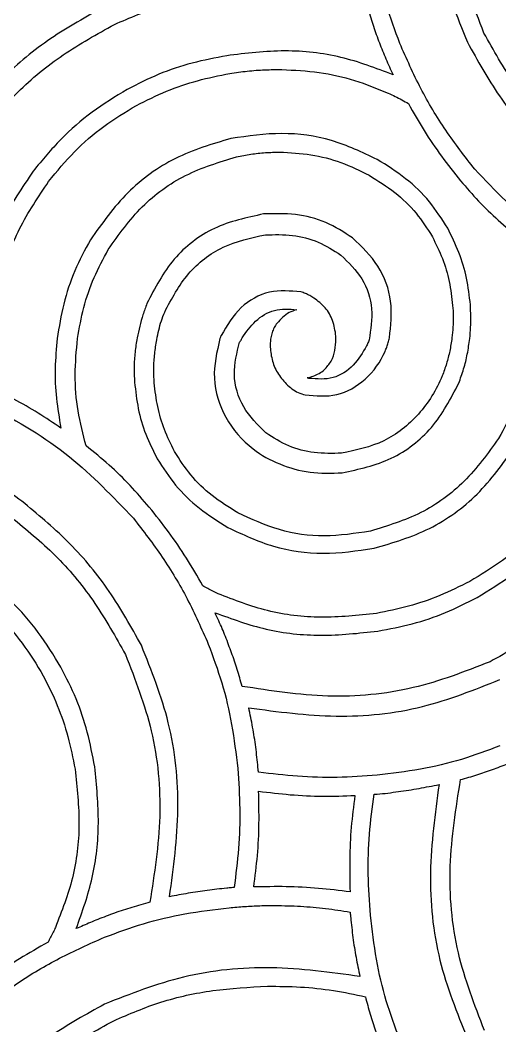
# Model space of a CAD drawing. Extents: x 0 to 371, y 0 to 260.
# Drawn here: x 280.58 to 301.25, y 122.12 to 165.5 of the extents above; entities that cross this region are included whole.
import ezdxf

# ---------------------------------------------------------------- set-up
doc = ezdxf.new("R2010")
doc.units = 0
doc.layers.add('Layer_1', color=7, linetype='CONTINUOUS')

msp = doc.modelspace()

# ---------------------------------------------------------------- linework, layer by layer
at = {"layer": 'Layer_1', "color": 7}
for points in [[(291.864358, 163.366463)], [(291.767706, 159.803888)], [(298.634993, 132.529585)], [(290.856666, 132.238647)], [(291.574957, 127.311298)], [(291.237005, 123.829858)]]:
    msp.add_lwpolyline(points, close=True, dxfattribs=at)
for points in [[(294.19031, 151.738748), (294.19031, 151.871039)], [(295.830515, 132.106355), (295.962807, 132.106355)]]:
    msp.add_lwpolyline(points, dxfattribs=at)
for points, knots in [([(300.566663, 164.941043), (300.138636, 166.043731), (299.257328, 168.314167), (298.937134, 172.044263), (299.335118, 174.520783), (299.534682, 175.762605)], [0, 0, 0, 0, 3.536436, 7.281531, 11.048228, 11.048228, 11.048228, 11.048228]), ([(298.634993, 175.498021), (298.45997, 174.235896), (298.111356, 171.721965), (298.49068, 167.950695), (299.406561, 165.659662), (299.8525, 164.544168)], [0, 0, 0, 0, 3.816467, 7.60173, 11.193644, 11.193644, 11.193644, 11.193644]), ([(296.942083, 164.491458), (296.736312, 165.045939), (296.3168, 166.17638), (295.898133, 167.980108), (295.748361, 169.226275), (295.671871, 169.862706)], [0, 0, 0, 0, 1.773057, 3.614801, 5.537177, 5.537177, 5.537177, 5.537177]), ([(284.638958, 165.311563), (285.309578, 165.598605), (286.684237, 166.186995), (288.928429, 166.670408), (290.478108, 166.755267), (291.26386, 166.798294)], [0, 0, 0, 0, 2.184858, 4.478597, 6.837865, 6.837865, 6.837865, 6.837865]), ([(295.486875, 166.343541), (295.551699, 166.092571), (295.679838, 165.596471), (295.918814, 164.872046), (296.107384, 164.405751), (296.201038, 164.174164)], [0, 0, 0, 0, 0.777492, 1.536894, 2.286195, 2.286195, 2.286195, 2.286195]), ([(284.215201, 166.078958), (283.429584, 165.641996), (281.870197, 164.774662), (279.798403, 163.076267), (278.666652, 161.724557), (278.103432, 161.051875)], [0, 0, 0, 0, 2.693788, 5.346954, 7.975332, 7.975332, 7.975332, 7.975332]), ([(278.818125, 160.522708), (279.350632, 161.162872), (280.424483, 162.453822), (282.40622, 164.061589), (283.891638, 164.893184), (284.638958, 165.311563)], [0, 0, 0, 0, 2.494016, 5.029417, 7.596492, 7.596492, 7.596492, 7.596492]), ([(305.355515, 159.12021), (304.716026, 159.657335), (303.429632, 160.737814), (301.816112, 162.713237), (300.984842, 164.195417), (300.566663, 164.941043)], [0, 0, 0, 0, 2.501839, 5.032693, 7.594724, 7.594724, 7.594724, 7.594724]), ([(300.169788, 159.0675), (299.744376, 159.618343), (298.890225, 160.724337), (297.804764, 162.543064), (297.231428, 163.837963), (296.942083, 164.491458)], [0, 0, 0, 0, 2.086878, 4.190078, 6.332926, 6.332926, 6.332926, 6.332926]), ([(299.8525, 164.544168), (300.291479, 163.756626), (301.162874, 162.193321), (302.861106, 160.121487), (304.210995, 158.99188), (304.879583, 158.432396)], [0, 0, 0, 0, 2.701851, 5.363294, 7.97507, 7.97507, 7.97507, 7.97507]), ([(296.650618, 163.142186), (295.910731, 163.423313), (294.41241, 163.992615), (291.955919, 164.26229), (290.315864, 164.063529), (289.480516, 163.962291)], [0, 0, 0, 0, 2.368097, 4.795562, 7.315455, 7.315455, 7.315455, 7.315455]), ([(296.201038, 164.174164), (296.246966, 164.059181), (296.339391, 163.827793), (296.49259, 163.485132), (296.59783, 163.256745), (296.650618, 163.142186)], [0, 0, 0, 0, 0.371412, 0.747419, 1.125837, 1.125837, 1.125837, 1.125837]), ([(289.480516, 163.962291), (288.982156, 163.867183), (287.987898, 163.677437), (286.543369, 163.195382), (285.643993, 162.736458), (285.194477, 162.507083)], [0, 0, 0, 0, 1.521204, 3.034896, 4.547432, 4.547432, 4.547432, 4.547432]), ([(285.591352, 161.819269), (286.018736, 162.032373), (286.869413, 162.456541), (288.222091, 162.914693), (289.149245, 163.101497), (289.612807, 163.194896)], [0, 0, 0, 0, 1.431633, 2.849559, 4.267394, 4.267394, 4.267394, 4.267394]), ([(289.612807, 163.194896), (289.865054, 163.231702), (290.365787, 163.304763), (291.117964, 163.362538), (291.616723, 163.365161), (291.864358, 163.366463)], [0, 0, 0, 0, 0.764627, 1.517858, 2.260628, 2.260628, 2.260628, 2.260628]), ([(291.864358, 163.366463), (292.397933, 163.338588), (293.453951, 163.28342), (295.000445, 162.944106), (295.961626, 162.546179), (296.439269, 162.348436)], [0, 0, 0, 0, 1.601435, 3.169465, 4.718372, 4.718372, 4.718372, 4.718372]), ([(285.194477, 162.507083), (284.681881, 162.195738), (283.658501, 161.574151), (282.296024, 160.380682), (281.530906, 159.453954), (281.146141, 158.987918)], [0, 0, 0, 0, 1.797008, 3.587658, 5.399077, 5.399077, 5.399077, 5.399077]), ([(296.439269, 162.348436), (296.540874, 162.303112), (296.74086, 162.213903), (297.027936, 162.055844), (297.217087, 161.950991), (297.312076, 161.898335)], [0, 0, 0, 0, 0.333613, 0.65664, 0.982504, 0.982504, 0.982504, 0.982504]), ([(281.807599, 158.538333), (282.165518, 158.976098), (282.876131, 159.845239), (284.157264, 160.950184), (285.112525, 161.529091), (285.591352, 161.819269)], [0, 0, 0, 0, 1.694337, 3.363945, 5.041935, 5.041935, 5.041935, 5.041935]), ([(297.312076, 161.898335), (297.532291, 161.506976), (297.972046, 160.725457), (298.729026, 159.614536), (299.284036, 158.914212), (299.561035, 158.564688)], [0, 0, 0, 0, 1.34675, 2.689374, 4.027112, 4.027112, 4.027112, 4.027112]), ([(295.962807, 159.49073), (295.318933, 159.79449), (294.023285, 160.405739), (291.838656, 160.707229), (290.396152, 160.496882), (289.666041, 160.390416)], [0, 0, 0, 0, 2.127628, 4.281359, 6.488658, 6.488658, 6.488658, 6.488658]), ([(289.666041, 160.390416), (288.848923, 160.148347), (287.220759, 159.666008), (285.104083, 158.125992), (284.11035, 156.73128), (283.606977, 156.024791)], [0, 0, 0, 0, 2.544261, 5.069618, 7.661991, 7.661991, 7.661991, 7.661991]), ([(289.903743, 159.596666), (290.110348, 159.638656), (290.521518, 159.72222), (291.145196, 159.79145), (291.560805, 159.799754), (291.767706, 159.803888)], [0, 0, 0, 0, 0.632296, 1.258351, 1.878988, 1.878988, 1.878988, 1.878988]), ([(291.767706, 159.803888), (292.217546, 159.780398), (293.112838, 159.733647), (294.422092, 159.395878), (295.220531, 159.000377), (295.619166, 158.802916)], [0, 0, 0, 0, 1.349392, 2.685621, 4.017948, 4.017948, 4.017948, 4.017948]), ([(284.374375, 155.601561), (284.831411, 156.243774), (285.736118, 157.515041), (287.668151, 158.920695), (289.15571, 159.370485), (289.903743, 159.596666)], [0, 0, 0, 0, 2.355361, 4.662461, 6.996095, 6.996095, 6.996095, 6.996095]), ([(299.005515, 156.527603), (298.756726, 156.915947), (298.250282, 157.706473), (297.20705, 158.710409), (296.382812, 159.227326), (295.962807, 159.49073)], [0, 0, 0, 0, 1.380369, 2.809918, 4.295238, 4.295238, 4.295238, 4.295238]), ([(281.146141, 158.987918), (280.667449, 158.274465), (279.704344, 156.839029), (278.792624, 154.367997), (278.545593, 152.636599), (278.42125, 151.765103)], [0, 0, 0, 0, 2.571335, 5.173414, 7.810579, 7.810579, 7.810579, 7.810579]), ([(295.619166, 158.802916), (295.996959, 158.567546), (296.737319, 158.106293), (297.672677, 157.210016), (298.12333, 156.503251), (298.344057, 156.157083)], [0, 0, 0, 0, 1.333599, 2.613451, 3.842094, 3.842094, 3.842094, 3.842094]), ([(310.382599, 152.691145), (309.022098, 153.173176), (306.38841, 154.106303), (302.869435, 156.241834), (301.052054, 158.14405), (300.169788, 159.0675)], [0, 0, 0, 0, 4.325799, 8.373984, 12.193381, 12.193381, 12.193381, 12.193381]), ([(279.267705, 151.791458), (279.386532, 152.607545), (279.621981, 154.224582), (280.466617, 156.533501), (281.362378, 157.872706), (281.807599, 158.538333)], [0, 0, 0, 0, 2.47089, 4.895948, 7.292381, 7.292381, 7.292381, 7.292381]), ([(299.561035, 158.564688), (299.815591, 158.269478), (300.327915, 157.675335), (301.180214, 156.846637), (301.792312, 156.335604), (302.101458, 156.077502)], [0, 0, 0, 0, 1.169027, 2.352798, 3.56077, 3.56077, 3.56077, 3.56077]), ([(291.068016, 157.135835), (290.343772, 156.979392), (288.903222, 156.66822), (287.071738, 155.265124), (286.387952, 153.943661), (286.040932, 153.273021)], [0, 0, 0, 0, 2.205182, 4.386198, 6.633616, 6.633616, 6.633616, 6.633616]), ([(294.904474, 156.104373), (294.530714, 156.346377), (293.778837, 156.833208), (292.441065, 157.174787), (291.529918, 157.148939), (291.068016, 157.135835)], [0, 0, 0, 0, 1.329544, 2.674592, 4.057536, 4.057536, 4.057536, 4.057536]), ([(286.80833, 152.902502), (287.111305, 153.478628), (287.709235, 154.615628), (289.279607, 155.838392), (290.52408, 156.103724), (291.147602, 156.236664)], [0, 0, 0, 0, 1.939422, 3.827498, 5.723387, 5.723387, 5.723387, 5.723387]), ([(291.147602, 156.236664), (291.539463, 156.246097), (292.312121, 156.264697), (293.445256, 155.975561), (294.08422, 155.566538), (294.40166, 155.363333)], [0, 0, 0, 0, 1.173203, 2.313282, 3.438883, 3.438883, 3.438883, 3.438883]), ([(299.984791, 153.220311), (299.941035, 153.604178), (299.8537, 154.370347), (299.516285, 155.485818), (299.176251, 156.179365), (299.005515, 156.527603)], [0, 0, 0, 0, 1.157469, 2.310221, 3.472748, 3.472748, 3.472748, 3.472748]), ([(283.606977, 156.024791), (283.370582, 155.582336), (282.89749, 154.696863), (282.420487, 153.257273), (282.259053, 152.263374), (282.178121, 151.765103)], [0, 0, 0, 0, 1.503159, 3.008233, 4.521331, 4.521331, 4.521331, 4.521331]), ([(296.491974, 151.791458), (296.550293, 152.318558), (296.668051, 153.382884), (296.09252, 154.967645), (295.303195, 155.722875), (294.904474, 156.104373)], [0, 0, 0, 0, 1.577662, 3.185635, 4.827022, 4.827022, 4.827022, 4.827022]), ([(298.344057, 156.157083), (298.497233, 155.846121), (298.801965, 155.227482), (299.097862, 154.226617), (299.177348, 153.539925), (299.217394, 153.193956)], [0, 0, 0, 0, 1.038791, 2.066606, 3.110242, 3.110242, 3.110242, 3.110242]), ([(283.051458, 151.765103), (283.130826, 152.212888), (283.289529, 153.108283), (283.732669, 154.40298), (284.160825, 155.202691), (284.374375, 155.601561)], [0, 0, 0, 0, 1.363155, 2.725773, 4.081693, 4.081693, 4.081693, 4.081693]), ([(294.40166, 155.363333), (294.73057, 155.042716), (295.387634, 154.402221), (295.837061, 153.049824), (295.691271, 152.154626), (295.619166, 151.711877)], [0, 0, 0, 0, 1.365556, 2.727968, 4.061174, 4.061174, 4.061174, 4.061174]), ([(292.681868, 153.775833), (292.223864, 153.815978), (291.296635, 153.897252), (289.982875, 153.158371), (289.494087, 152.326129), (289.242285, 151.897395)], [0, 0, 0, 0, 1.356337, 2.745907, 4.222353, 4.222353, 4.222353, 4.222353]), ([(293.237916, 153.51125), (293.180638, 153.546844), (293.063235, 153.619801), (292.877527, 153.71029), (292.746119, 153.75431), (292.681868, 153.775833)], [0, 0, 0, 0, 0.202268, 0.414583, 0.617713, 0.617713, 0.617713, 0.617713]), ([(286.040932, 153.273021), (285.98261, 153.112372), (285.865693, 152.790327), (285.729076, 152.294155), (285.654826, 151.959013), (285.617705, 151.791458)], [0, 0, 0, 0, 0.512559, 1.027501, 1.54235, 1.54235, 1.54235, 1.54235]), ([(294.19031, 151.871039), (294.155387, 152.096923), (294.087609, 152.535317), (293.751508, 153.121881), (293.40885, 153.38166), (293.237916, 153.51125)], [0, 0, 0, 0, 0.68232, 1.32424, 1.963212, 1.963212, 1.963212, 1.963212]), ([(299.217394, 153.193956), (299.229878, 153.035617), (299.254675, 152.721104), (299.238718, 152.251964), (299.206819, 151.94385), (299.191041, 151.791458)], [0, 0, 0, 0, 0.476174, 0.945835, 1.405453, 1.405453, 1.405453, 1.405453]), ([(299.95791, 151.765103), (299.972127, 151.924057), (300.000697, 152.243475), (300.00553, 152.729587), (299.991761, 153.055406), (299.984791, 153.220311)], [0, 0, 0, 0, 0.478614, 0.961775, 1.45692, 1.45692, 1.45692, 1.45692]), ([(286.46416, 151.711877), (286.492247, 151.850402), (286.547665, 152.123722), (286.658614, 152.523226), (286.758734, 152.776862), (286.80833, 152.902502)], [0, 0, 0, 0, 0.424009, 0.836601, 1.241602, 1.241602, 1.241602, 1.241602]), ([(290.141974, 151.791458), (290.320742, 152.045568), (290.678898, 152.55467), (291.529415, 153.075624), (292.17157, 153.031029), (292.496871, 153.008438)], [0, 0, 0, 0, 0.929904, 1.863036, 2.821041, 2.821041, 2.821041, 2.821041]), ([(292.496871, 153.008438), (292.385743, 152.971645), (292.163405, 152.898031), (291.879701, 152.686658), (291.726518, 152.512889), (291.650416, 152.426561)], [0, 0, 0, 0, 0.349321, 0.698902, 1.044036, 1.044036, 1.044036, 1.044036]), ([(291.650416, 152.426561), (291.608157, 152.362985), (291.523282, 152.235299), (291.427141, 152.022101), (291.399682, 151.868782), (291.385833, 151.791458)], [0, 0, 0, 0, 0.228959, 0.459846, 0.694772, 0.694772, 0.694772, 0.694772]), ([(289.242285, 151.897395), (289.235049, 151.886265), (289.21901, 151.861593), (289.21017, 151.813986), (289.196765, 151.782162), (289.18958, 151.765103)], [0, 0, 0, 0, 0.039475, 0.087503, 0.142996, 0.142996, 0.142996, 0.142996]), ([(282.178121, 151.765103), (282.139347, 151.337675), (282.061503, 150.479568), (282.114723, 149.181668), (282.262718, 148.328942), (282.336766, 147.902289)], [0, 0, 0, 0, 1.28672, 2.583227, 3.881496, 3.881496, 3.881496, 3.881496]), ([(283.421451, 147.134895), (283.292706, 147.635994), (283.034568, 148.640718), (282.908502, 150.205123), (283.003707, 151.244025), (283.051458, 151.765103)], [0, 0, 0, 0, 1.550432, 3.108674, 4.676707, 4.676707, 4.676707, 4.676707]), ([(285.617705, 151.791458), (285.585986, 151.586092), (285.521896, 151.171141), (285.479721, 150.533577), (285.500992, 150.104164), (285.511766, 149.886664)], [0, 0, 0, 0, 0.623306, 1.259418, 1.912297, 1.912297, 1.912297, 1.912297]), ([(286.35875, 149.859793), (286.347937, 150.068821), (286.326498, 150.483268), (286.369257, 151.103229), (286.432544, 151.50911), (286.46416, 151.711877)], [0, 0, 0, 0, 0.62747, 1.244105, 1.859682, 1.859682, 1.859682, 1.859682]), ([(289.18958, 151.765103), (289.05656, 151.193358), (288.788942, 150.043075), (289.352603, 148.290206), (290.437014, 147.023509), (291.759414, 146.303426), (293.077628, 145.932809), (293.991737, 145.957908), (294.454894, 145.970625)], [0, 0, 0, 0, 1.733689, 3.487973, 5.285129, 6.608929, 7.955556, 9.338628, 9.338628, 9.338628, 9.338628]), ([(291.173955, 147.690416), (290.819305, 148.040432), (290.116282, 148.734267), (289.68366, 150.208899), (289.919804, 151.14547), (290.036035, 151.606456)], [0, 0, 0, 0, 1.480056, 2.933913, 4.343137, 4.343137, 4.343137, 4.343137]), ([(290.036035, 151.606456), (290.052009, 151.625767), (290.083685, 151.664059), (290.113399, 151.729465), (290.132812, 151.771582), (290.141974, 151.791458)], [0, 0, 0, 0, 0.074841, 0.148402, 0.214137, 0.214137, 0.214137, 0.214137]), ([(291.385833, 151.791458), (291.378674, 151.756319), (291.364454, 151.686516), (291.359401, 151.579975), (291.356347, 151.304939), (291.413795, 150.85916), (291.637329, 150.272918), (291.910866, 149.962102), (292.047291, 149.807083)], [0, 0, 0, 0, 0.107425, 0.213395, 0.31918, 0.932818, 1.551141, 2.166368, 2.166368, 2.166368, 2.166368]), ([(292.867394, 149.330627), (293.327458, 149.289674), (294.2589, 149.206763), (295.540168, 149.959313), (296.155625, 150.811322), (296.380873, 151.395458), (296.440563, 151.590397), (296.474569, 151.72339), (296.491974, 151.791458)], [0, 0, 0, 0, 1.356338, 2.746027, 4.222582, 4.42197, 4.623, 4.833767, 4.833767, 4.833767, 4.833767]), ([(295.513227, 151.447293), (295.341124, 151.156272), (294.994976, 150.570948), (294.081654, 149.962114), (293.379831, 150.017427), (293.026038, 150.045311)], [0, 0, 0, 0, 1.010992, 2.033384, 3.072709, 3.072709, 3.072709, 3.072709]), ([(293.687496, 150.415831), (293.795555, 150.535839), (294.013434, 150.77781), (294.162554, 151.252891), (294.181065, 151.57691), (294.19031, 151.738748)], [0, 0, 0, 0, 0.479683, 0.967183, 1.45365, 1.45365, 1.45365, 1.45365]), ([(299.191041, 151.791458), (299.161512, 151.602053), (299.103193, 151.227985), (298.960441, 150.679346), (298.625622, 149.713851), (297.839397, 148.448713), (296.303137, 147.212716), (295.054274, 146.949145), (294.428541, 146.817085)], [0, 0, 0, 0, 0.574785, 1.135175, 1.697976, 3.637325, 5.5252, 7.420958, 7.420958, 7.420958, 7.420958]), ([(295.619166, 151.711877), (295.608364, 151.683005), (295.585864, 151.622865), (295.546529, 151.536305), (295.524029, 151.476165), (295.513227, 151.447293)], [0, 0, 0, 0, 0.092457, 0.192584, 0.285041, 0.285041, 0.285041, 0.285041]), ([(299.481977, 149.833438), (299.556149, 150.038388), (299.705362, 150.450693), (299.864597, 151.097861), (299.926523, 151.540671), (299.95791, 151.765103)], [0, 0, 0, 0, 0.65359, 1.31485, 1.994439, 1.994439, 1.994439, 1.994439]), ([(302.57739, 151.738748), (302.510467, 151.238122), (302.376639, 150.237003), (301.911491, 148.787062), (301.438105, 147.896698), (301.201769, 147.452188)], [0, 0, 0, 0, 1.513457, 3.026512, 4.535004, 4.535004, 4.535004, 4.535004]), ([(275.24625, 150.38896), (276.60675, 149.906929), (279.240439, 148.973801), (282.759414, 146.83827), (284.576795, 144.936055), (285.459061, 144.012605)], [0, 0, 0, 0, 4.325799, 8.373984, 12.193381, 12.193381, 12.193381, 12.193381]), ([(292.946451, 150.071666), (293.034717, 150.092979), (293.212185, 150.13583), (293.466841, 150.247074), (293.613699, 150.359391), (293.687496, 150.415831)], [0, 0, 0, 0, 0.272259, 0.547406, 0.82533, 0.82533, 0.82533, 0.82533]), ([(282.336766, 147.902289), (282.010535, 148.120231), (281.350168, 148.561397), (280.306688, 149.160662), (279.580795, 149.520045), (279.215, 149.701147)], [0, 0, 0, 0, 1.176781, 2.382078, 3.606441, 3.606441, 3.606441, 3.606441]), ([(285.511766, 149.886664), (285.553862, 149.503), (285.637853, 148.737515), (285.965291, 147.617425), (286.314968, 146.927016), (286.491041, 146.579373)], [0, 0, 0, 0, 1.156642, 2.307722, 3.475186, 3.475186, 3.475186, 3.475186]), ([(287.231557, 146.896666), (287.078415, 147.207626), (286.77375, 147.826256), (286.478178, 148.827164), (286.398762, 149.51383), (286.35875, 149.859793)], [0, 0, 0, 0, 1.038733, 2.066477, 3.110093, 3.110093, 3.110093, 3.110093]), ([(292.047291, 149.807083), (292.127488, 149.733526), (292.285042, 149.589015), (292.563293, 149.424304), (292.765554, 149.361998), (292.867394, 149.330627)], [0, 0, 0, 0, 0.326004, 0.640466, 0.959372, 0.959372, 0.959372, 0.959372]), ([(293.026038, 150.045311), (293.017004, 150.04705), (292.998258, 150.050658), (292.974231, 150.066319), (292.955485, 150.069928), (292.946451, 150.071666)], [0, 0, 0, 0, 0.02738, 0.056815, 0.084195, 0.084195, 0.084195, 0.084195]), ([(294.454894, 145.970625), (295.179398, 146.129031), (296.621097, 146.444244), (298.44584, 147.851524), (299.133858, 149.16756), (299.481977, 149.833438)], [0, 0, 0, 0, 2.206856, 4.391448, 6.628866, 6.628866, 6.628866, 6.628866]), ([(294.428541, 146.817085), (294.036636, 146.807657), (293.263852, 146.789065), (292.130533, 147.078158), (291.491441, 147.487209), (291.173955, 147.690416)], [0, 0, 0, 0, 1.173341, 2.313665, 3.439385, 3.439385, 3.439385, 3.439385]), ([(286.146871, 144.489061), (285.87433, 144.803771), (285.325148, 145.437925), (284.418227, 146.32802), (283.755576, 146.864426), (283.421451, 147.134895)], [0, 0, 0, 0, 1.248723, 2.516232, 3.805337, 3.805337, 3.805337, 3.805337]), ([(301.201769, 147.452188), (300.738097, 146.810459), (299.822349, 145.543048), (297.894936, 144.136852), (296.413949, 143.683996), (295.671871, 143.457083)], [0, 0, 0, 0, 2.366487, 4.673793, 6.990996, 6.990996, 6.990996, 6.990996]), ([(295.830515, 142.716043), (296.647633, 142.958113), (298.275798, 143.440452), (300.392474, 144.980468), (301.386207, 146.37518), (301.88958, 147.081668)], [0, 0, 0, 0, 2.544261, 5.069618, 7.661991, 7.661991, 7.661991, 7.661991]), ([(280.775618, 144.647708), (280.430651, 144.904169), (279.735077, 145.421283), (278.598394, 146.082855), (277.794986, 146.447792), (277.389269, 146.632083)], [0, 0, 0, 0, 1.288887, 2.598849, 3.93525, 3.93525, 3.93525, 3.93525]), ([(289.956977, 144.250833), (289.579147, 144.48621), (288.838692, 144.947491), (287.903082, 145.843685), (287.452326, 146.550492), (287.231557, 146.896666)], [0, 0, 0, 0, 1.333713, 2.613748, 3.842469, 3.842469, 3.842469, 3.842469]), ([(286.491041, 146.579373), (286.739837, 146.190991), (287.246302, 145.400373), (288.289456, 144.396183), (289.113738, 143.879172), (289.53375, 143.61573)], [0, 0, 0, 0, 1.380479, 2.810201, 4.295596, 4.295596, 4.295596, 4.295596]), ([(285.802701, 138.535936), (285.363722, 139.323478), (284.492327, 140.886783), (282.794094, 142.958618), (281.444205, 144.088224), (280.775618, 144.647708)], [0, 0, 0, 0, 2.701851, 5.363294, 7.97507, 7.97507, 7.97507, 7.97507]), ([(288.448535, 141.102188), (288.219739, 141.502046), (287.764092, 142.298365), (286.989503, 143.426661), (286.426288, 144.13677), (286.146871, 144.489061)], [0, 0, 0, 0, 1.381656, 2.751576, 4.100342, 4.100342, 4.100342, 4.100342]), ([(303.741663, 144.568127), (303.38375, 144.130398), (302.673163, 143.261345), (301.391952, 142.156662), (300.436729, 141.577846), (299.95791, 141.287706)], [0, 0, 0, 0, 1.694236, 3.363681, 5.041599, 5.041599, 5.041599, 5.041599]), ([(295.671871, 143.457083), (295.011553, 143.355874), (293.705706, 143.155722), (291.723174, 143.427632), (290.543955, 143.977251), (289.956977, 144.250833)], [0, 0, 0, 0, 1.997914, 3.951078, 5.88688, 5.88688, 5.88688, 5.88688]), ([(300.275727, 140.599377), (300.788285, 140.910715), (301.811564, 141.532276), (303.173795, 142.725825), (303.938811, 143.652513), (304.323535, 144.118541)], [0, 0, 0, 0, 1.796893, 3.587351, 5.398679, 5.398679, 5.398679, 5.398679]), ([(280.326038, 143.959895), (280.966202, 143.427387), (282.257152, 142.353537), (283.864917, 140.371799), (284.696512, 138.886381), (285.114891, 138.139061)], [0, 0, 0, 0, 2.494016, 5.029416, 7.59649, 7.59649, 7.59649, 7.59649]), ([(285.459061, 144.012605), (285.884473, 143.461762), (286.738624, 142.355767), (287.824084, 140.53704), (288.397421, 139.242142), (288.686766, 138.588647)], [0, 0, 0, 0, 2.086878, 4.190078, 6.332926, 6.332926, 6.332926, 6.332926]), ([(289.53375, 143.61573), (290.177624, 143.311969), (291.473271, 142.700721), (293.657901, 142.399231), (295.100404, 142.609578), (295.830515, 142.716043)], [0, 0, 0, 0, 2.127628, 4.281359, 6.488658, 6.488658, 6.488658, 6.488658]), ([(271.224266, 143.56302), (272.073039, 143.457682), (273.762516, 143.248008), (276.161966, 142.363083), (278.105971, 141.208599), (279.591645, 139.920572), (280.692934, 138.644139), (281.556238, 137.305241), (282.20374, 135.944719), (282.668991, 134.59497), (282.852978, 133.660871), (282.945519, 133.191044)], [0, 0, 0, 0, 2.558872, 5.093419, 7.607343, 9.301488, 10.97074, 12.648543, 14.064415, 15.48266, 16.917874, 16.917874, 16.917874, 16.917874]), ([(306.652079, 142.610623), (306.114949, 141.971097), (305.034446, 140.684615), (303.0591, 139.070829), (301.57688, 138.239469), (300.831246, 137.821252)], [0, 0, 0, 0, 2.50194, 5.032952, 7.595052, 7.595052, 7.595052, 7.595052]), ([(282.336766, 137.58354), (282.025466, 138.096091), (281.403999, 139.119331), (280.210715, 140.481646), (279.284117, 141.246637), (278.818125, 141.631355)], [0, 0, 0, 0, 1.796821, 3.587116, 5.398343, 5.398343, 5.398343, 5.398343]), ([(289.109993, 140.75854), (289.032961, 140.793531), (288.881328, 140.862409), (288.659625, 140.975425), (288.51895, 141.059903), (288.448535, 141.102188)], [0, 0, 0, 0, 0.253818, 0.499622, 0.745969, 0.745969, 0.745969, 0.745969]), ([(299.95791, 141.287706), (299.530522, 141.07457), (298.679833, 140.650334), (297.327201, 140.191871), (296.400021, 140.004996), (295.936455, 139.911563)], [0, 0, 0, 0, 1.43169, 2.849696, 4.26756, 4.26756, 4.26756, 4.26756]), ([(295.936455, 139.911563), (295.138242, 139.824409), (293.573062, 139.653512), (291.234561, 139.929476), (289.812514, 140.484397), (289.109993, 140.75854)], [0, 0, 0, 0, 2.404852, 4.715569, 6.971677, 6.971677, 6.971677, 6.971677]), ([(295.98916, 139.144168), (296.487563, 139.239281), (297.481945, 139.429043), (298.926665, 139.911049), (299.826166, 140.369999), (300.275727, 140.599377)], [0, 0, 0, 0, 1.521338, 3.035271, 4.547931, 4.547931, 4.547931, 4.547931]), ([(290.141974, 136.762919), (290.075357, 137.007864), (289.942669, 137.495751), (289.692666, 138.20707), (289.47555, 138.7916), (289.289073, 139.252585), (289.135886, 139.595132), (289.030545, 139.823407), (288.977701, 139.937918)], [0, 0, 0, 0, 0.761279, 1.516331, 2.260655, 2.631996, 3.007878, 3.386231, 3.386231, 3.386231, 3.386231]), ([(288.977701, 139.937918), (289.704768, 139.672638), (291.17514, 139.136152), (293.57123, 138.881113), (295.173066, 139.055383), (295.98916, 139.144168)], [0, 0, 0, 0, 2.315932, 4.683594, 7.142714, 7.142714, 7.142714, 7.142714]), ([(287.020208, 127.68802), (287.188081, 128.941194), (287.522259, 131.435846), (287.145601, 135.168674), (286.241721, 137.435114), (285.802701, 138.535936)], [0, 0, 0, 0, 3.787441, 7.539534, 11.083054, 11.083054, 11.083054, 11.083054]), ([(288.686766, 138.588647), (288.892534, 138.03421), (289.312029, 136.903894), (289.730731, 135.100346), (289.880491, 133.854302), (289.956977, 133.217915)], [0, 0, 0, 0, 1.772931, 3.614433, 5.536676, 5.536676, 5.536676, 5.536676]), ([(285.114891, 138.139061), (285.537675, 137.053406), (286.409542, 134.814564), (286.744404, 131.132415), (286.364118, 128.680561), (286.173224, 127.449792)], [0, 0, 0, 0, 3.483767, 7.18423, 10.91404, 10.91404, 10.91404, 10.91404]), ([(283.791974, 133.29698), (283.696862, 133.795383), (283.5071, 134.789763), (283.025093, 136.23448), (282.566144, 137.133979), (282.336766, 137.58354)], [0, 0, 0, 0, 1.521336, 3.035266, 4.547924, 4.547924, 4.547924, 4.547924]), ([(300.831246, 137.821252), (299.741642, 137.398567), (297.500172, 136.529043), (293.818855, 136.191241), (291.37083, 136.571857), (290.141974, 136.762919)], [0, 0, 0, 0, 3.49491, 7.189524, 10.913492, 10.913492, 10.913492, 10.913492]), ([(290.43291, 135.836877), (291.683808, 135.668883), (294.171985, 135.334726), (297.896071, 135.712243), (300.155961, 136.615371), (301.254474, 137.054373)], [0, 0, 0, 0, 3.78064, 7.52012, 11.057185, 11.057185, 11.057185, 11.057185]), ([(290.829785, 133.270625), (290.799815, 133.56127), (290.740117, 134.140218), (290.609316, 134.996971), (290.491324, 135.558753), (290.43291, 135.836877)], [0, 0, 0, 0, 0.876497, 1.745927, 2.598393, 2.598393, 2.598393, 2.598393]), ([(301.254474, 134.196667), (300.706922, 133.99086), (299.590571, 133.57126), (297.812927, 133.154461), (296.586447, 133.003315), (295.962807, 132.92646)], [0, 0, 0, 0, 1.753582, 3.575206, 5.459683, 5.459683, 5.459683, 5.459683]), ([(299.561035, 132.741458), (299.794751, 132.806174), (300.257836, 132.934401), (300.935399, 133.170967), (301.512828, 133.391425), (301.995307, 133.593636), (302.383053, 133.771234), (302.637107, 133.896437), (302.762916, 133.958438)], [0, 0, 0, 0, 0.727345, 1.44116, 2.151888, 2.58143, 3.010336, 3.431095, 3.431095, 3.431095, 3.431095]), ([(282.945519, 133.191044), (283.032675, 132.392876), (283.203572, 130.827823), (282.927584, 128.489497), (282.372677, 127.067579), (282.098535, 126.365103)], [0, 0, 0, 0, 2.404717, 4.715186, 6.971166, 6.971166, 6.971166, 6.971166]), ([(282.998224, 126.311877), (283.256395, 127.039115), (283.778457, 128.509707), (284.034144, 130.892613), (283.873572, 132.486838), (283.791974, 133.29698)], [0, 0, 0, 0, 2.30971, 4.670604, 7.109969, 7.109969, 7.109969, 7.109969]), ([(289.956977, 133.217915), (289.995811, 132.639454), (290.072922, 131.490823), (290.021647, 129.771938), (289.872493, 128.645138), (289.798333, 128.084895)], [0, 0, 0, 0, 1.738717, 3.452514, 5.147216, 5.147216, 5.147216, 5.147216]), ([(290.856666, 133.058752), (290.849564, 133.082768), (290.836103, 133.128288), (290.829754, 133.199893), (290.829774, 133.24644), (290.829785, 133.270625)], [0, 0, 0, 0, 0.074947, 0.142055, 0.214632, 0.214632, 0.214632, 0.214632]), ([(295.962807, 132.92646), (295.390568, 132.887591), (294.250589, 132.810158), (292.54172, 132.857117), (291.416701, 132.991738), (290.856666, 133.058752)], [0, 0, 0, 0, 1.720063, 3.426604, 5.118195, 5.118195, 5.118195, 5.118195]), ([(300.593015, 121.919897), (300.164989, 123.022584), (299.283681, 125.293021), (298.963486, 129.023116), (299.36147, 131.499637), (299.561035, 132.741458)], [0, 0, 0, 0, 3.536436, 7.281531, 11.048228, 11.048228, 11.048228, 11.048228]), ([(295.962807, 132.106355), (296.26841, 132.143293), (296.872986, 132.216366), (297.765198, 132.352414), (298.347659, 132.471057), (298.634993, 132.529585)], [0, 0, 0, 0, 0.923479, 1.826925, 2.706518, 2.706518, 2.706518, 2.706518]), ([(298.634993, 132.529585), (298.460138, 131.265595), (298.111862, 128.747975), (298.488166, 124.975974), (299.406449, 122.687743), (299.8525, 121.576248)], [0, 0, 0, 0, 3.822185, 7.613046, 11.193729, 11.193729, 11.193729, 11.193729]), ([(290.644788, 128.11125), (290.704949, 128.563309), (290.8257, 129.470649), (290.887988, 130.850702), (290.867147, 131.774206), (290.856666, 132.238647)], [0, 0, 0, 0, 1.367649, 2.745051, 4.138584, 4.138584, 4.138584, 4.138584]), ([(290.856666, 132.238647), (291.311122, 132.184032), (292.22567, 132.074126), (293.613756, 132.0057), (294.543689, 132.037623), (295.010413, 132.053645)], [0, 0, 0, 0, 1.37299, 2.763008, 4.163574, 4.163574, 4.163574, 4.163574]), ([(295.010413, 132.053645), (294.950237, 131.599261), (294.829195, 130.685284), (294.767309, 129.296268), (294.788101, 128.366138), (294.798535, 127.899377)], [0, 0, 0, 0, 1.374568, 2.764892, 4.165391, 4.165391, 4.165391, 4.165391]), ([(295.671871, 126.89427), (295.633097, 127.477612), (295.55571, 128.641851), (295.607309, 130.386963), (295.756388, 131.535343), (295.830515, 132.106355)], [0, 0, 0, 0, 1.753317, 3.499288, 5.226039, 5.226039, 5.226039, 5.226039]), ([(289.480516, 128.05854), (289.200984, 128.028746), (288.646447, 127.96964), (287.826207, 127.84259), (287.287412, 127.739263), (287.020208, 127.68802)], [0, 0, 0, 0, 0.843254, 1.672854, 2.489053, 2.489053, 2.489053, 2.489053]), ([(289.798333, 128.084895), (289.762969, 128.083259), (289.692038, 128.079977), (289.586811, 128.063457), (289.51588, 128.060176), (289.480516, 128.05854)], [0, 0, 0, 0, 0.106136, 0.212879, 0.319015, 0.319015, 0.319015, 0.319015]), ([(294.798535, 127.899377), (294.344045, 127.954085), (293.429353, 128.064189), (292.041825, 128.137809), (291.111572, 128.120124), (290.644788, 128.11125)], [0, 0, 0, 0, 1.373108, 2.763476, 4.163787, 4.163787, 4.163787, 4.163787]), ([(286.173224, 127.449792), (285.913639, 127.377882), (285.401284, 127.235951), (284.649769, 126.991588), (284.164816, 126.80253), (283.924266, 126.708752)], [0, 0, 0, 0, 0.808048, 1.594884, 2.369315, 2.369315, 2.369315, 2.369315]), ([(284.215201, 125.941873), (284.769681, 126.14761), (285.900116, 126.567053), (287.70388, 126.985397), (288.950027, 127.135105), (289.586455, 127.211563)], [0, 0, 0, 0, 1.773014, 3.614702, 5.537061, 5.537061, 5.537061, 5.537061]), ([(289.586455, 127.211563), (289.807828, 127.232242), (290.249604, 127.273508), (290.913019, 127.306494), (291.354665, 127.309699), (291.574957, 127.311298)], [0, 0, 0, 0, 0.666962, 1.331002, 1.991852, 1.991852, 1.991852, 1.991852]), ([(291.574957, 127.311298), (291.939306, 127.3038), (292.663875, 127.288889), (293.740608, 127.192927), (294.44753, 127.081759), (294.798535, 127.026562)], [0, 0, 0, 0, 1.093084, 2.173781, 3.239563, 3.239563, 3.239563, 3.239563]), ([(283.924266, 126.708752), (283.818722, 126.664744), (283.609303, 126.577423), (283.299962, 126.446612), (283.097709, 126.3563), (282.998224, 126.311877)], [0, 0, 0, 0, 0.343054, 0.680691, 1.007541, 1.007541, 1.007541, 1.007541]), ([(294.798535, 127.026562), (294.80021, 127.000013), (294.803576, 126.946661), (294.820375, 126.868233), (294.823741, 126.814882), (294.825416, 126.788333)], [0, 0, 0, 0, 0.079707, 0.160179, 0.239886, 0.239886, 0.239886, 0.239886]), ([(294.825416, 126.788333), (294.855275, 126.499946), (294.914554, 125.927422), (295.046536, 125.07963), (295.163962, 124.524292), (295.222291, 124.248437)], [0, 0, 0, 0, 0.869707, 1.726597, 2.572364, 2.572364, 2.572364, 2.572364]), ([(296.942083, 121.523022), (296.736312, 122.077503), (296.3168, 123.207944), (295.898133, 125.011672), (295.748361, 126.257839), (295.671871, 126.89427)], [0, 0, 0, 0, 1.773057, 3.614801, 5.537177, 5.537177, 5.537177, 5.537177]), ([(282.098535, 126.365103), (282.06842, 126.293945), (282.007188, 126.149262), (281.891935, 125.942162), (281.818143, 125.800721), (281.781246, 125.73)], [0, 0, 0, 0, 0.231633, 0.470967, 0.710303, 0.710303, 0.710303, 0.710303]), ([(278.791243, 122.713647), (279.342091, 123.139094), (280.448109, 123.993325), (282.266766, 125.079075), (283.5617, 125.652492), (284.215201, 125.941873)], [0, 0, 0, 0, 2.086959, 4.190287, 6.333192, 6.333192, 6.333192, 6.333192]), ([(281.781246, 125.73), (281.37104, 125.495612), (280.553686, 125.028584), (279.378519, 124.252706), (278.651069, 123.666772), (278.288958, 123.375105)], [0, 0, 0, 0, 1.417278, 2.823986, 4.218266, 4.218266, 4.218266, 4.218266]), ([(295.222291, 124.248437), (293.951622, 124.42348), (291.422808, 124.771841), (287.636754, 124.400291), (285.333839, 123.49672), (284.215201, 123.057812)], [0, 0, 0, 0, 3.842013, 7.646159, 11.23946, 11.23946, 11.23946, 11.23946]), ([(284.612076, 122.343127), (285.282696, 122.630169), (286.657358, 123.21856), (288.901559, 123.701973), (290.451247, 123.786831), (291.237005, 123.829858)], [0, 0, 0, 0, 2.184859, 4.478604, 6.837891, 6.837891, 6.837891, 6.837891]), ([(291.237005, 123.829858), (291.712838, 123.825603), (292.662899, 123.817107), (294.077463, 123.66823), (295.000726, 123.472479), (295.459993, 123.375105)], [0, 0, 0, 0, 1.427122, 2.849432, 4.257244, 4.257244, 4.257244, 4.257244]), ([(295.459993, 123.375105), (295.52485, 123.124131), (295.65306, 122.628007), (295.892355, 121.903629), (296.080998, 121.437318), (296.174685, 121.205728)], [0, 0, 0, 0, 0.777528, 1.537009, 2.286361, 2.286361, 2.286361, 2.286361]), ([(284.215201, 123.057812), (283.429351, 122.619032), (281.869277, 121.747964), (279.803774, 120.043964), (278.667536, 118.698638), (278.103432, 118.030728)], [0, 0, 0, 0, 2.696804, 5.35371, 7.973322, 7.973322, 7.973322, 7.973322]), ([(278.791243, 117.554272), (279.32375, 118.194436), (280.397601, 119.485386), (282.379338, 121.093153), (283.864757, 121.924748), (284.612076, 122.343127)], [0, 0, 0, 0, 2.494016, 5.029417, 7.596492, 7.596492, 7.596492, 7.596492])]:
    msp.add_open_spline(points, degree=3, knots=knots, dxfattribs=at)

doc.saveas('drawing.dxf')
